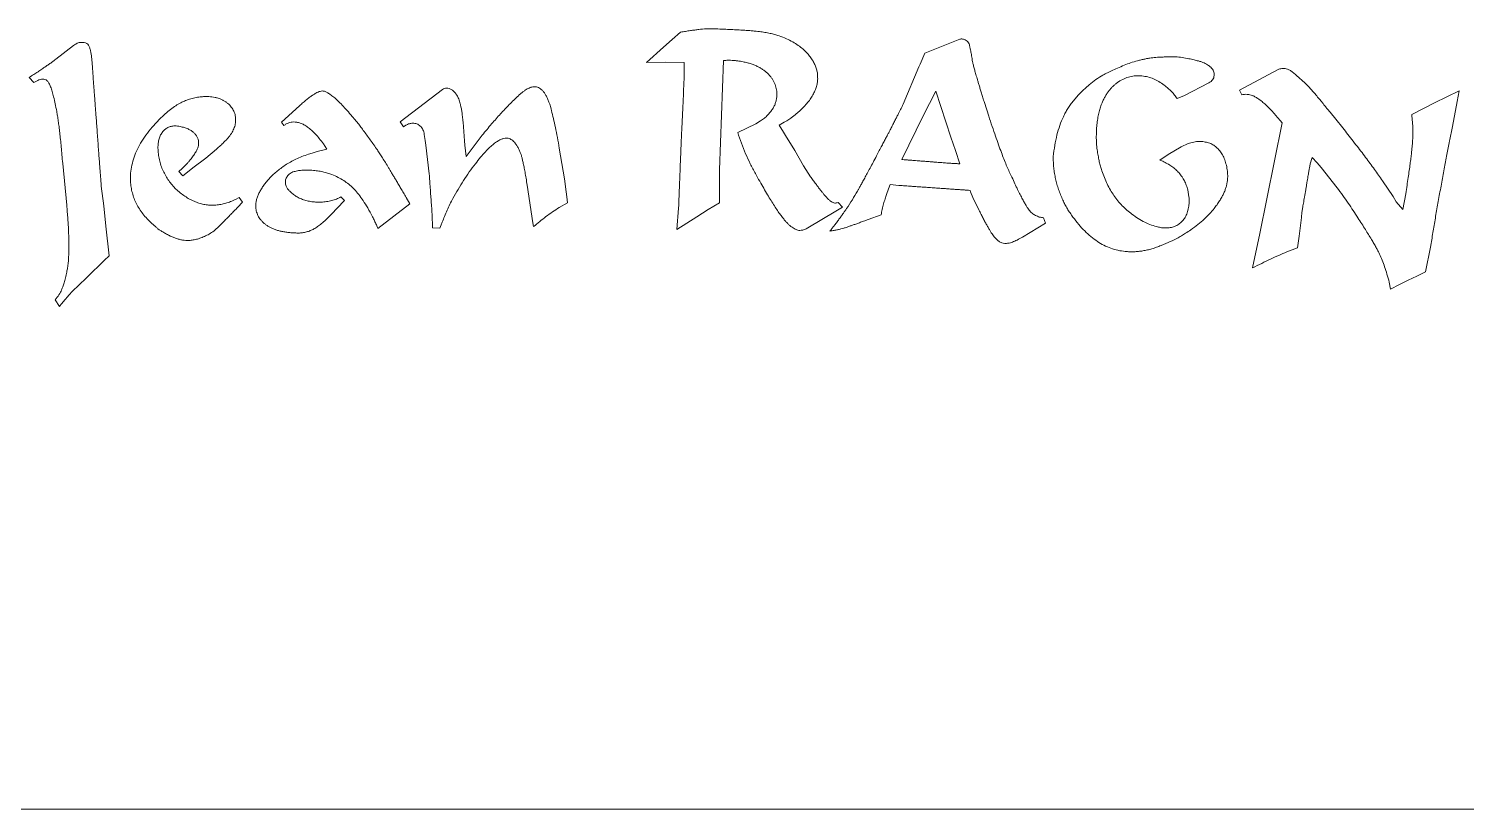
# Model space of a CAD drawing. Header units: millimetres. Extents: x -30 to 30, y -30 to 30.
# Drawn here: x -9.29 to 15.21, y -30 to -16.7 of the extents above; entities that cross this region are included whole.
import ezdxf

# ---------------------------------------------------------------- set-up
doc = ezdxf.new("R2010")
doc.units = ezdxf.units.MM

msp = doc.modelspace()

# ---------------------------------------------------------------- linework, layer by layer
at = {"color": 7, "linetype": 'Continuous', "lineweight": 15}
for p, q in [((1.529, -17.015), (1.676, -16.886)), ((1.676, -16.886), (1.817, -16.76)), ((5.982, -17.119), (6.579, -16.878)), ((-8.831, -17.22), (-8.529, -16.985)), ((1.236, -17.278), (1.529, -17.015)), ((5.904, -17.306), (5.982, -17.119)), ((1.565, -17.271), (1.236, -17.278)), ((1.88, -17.278), (1.565, -17.271)), ((1.881, -17.388), (1.88, -17.278)), ((1.881, -17.502), (1.881, -17.388)), ((2.549, -17.243), (2.48, -19.105)), ((5.612, -17.987), (5.882, -17.349)), ((5.882, -17.349), (5.904, -17.306)), ((11.343, -17.746), (12.004, -17.397)), ((-9.207, -17.616), (-9.287, -17.531)), ((-9.193, -17.611), (-9.207, -17.616)), ((-9.14, -17.583), (-9.193, -17.611)), ((10.823, -17.625), (10.408, -17.836)), ((12.32, -17.498), (12.458, -17.622)), ((-2.96, -18.287), (-2.238, -17.737)), ((6.17, -17.766), (6.062, -17.973)), ((6.425, -18.546), (6.17, -17.766)), ((10.408, -17.836), (10.282, -17.892)), ((11.385, -17.826), (11.343, -17.746)), ((14.669, -17.962), (15.09, -17.761)), ((15.09, -17.761), (15.057, -17.941)), ((-4.984, -18.296), (-4.679, -18.015)), ((6.062, -17.973), (5.954, -18.184)), ((6.997, -17.96), (7.071, -18.19)), ((14.282, -18.165), (14.669, -17.962)), ((15.028, -18.093), (14.97, -18.398)), ((15.057, -17.941), (15.028, -18.093)), ((-4.945, -18.348), (-4.984, -18.296)), ((-2.904, -18.372), (-2.96, -18.287)), ((-2.863, -18.345), (-2.904, -18.372)), ((-1.892, -18.265), (-1.887, -18.293)), ((-1.887, -18.293), (-1.863, -18.612)), ((2.792, -18.468), (3.099, -18.319)), ((3.099, -18.319), (3.183, -18.272)), ((3.584, -18.296), (3.5, -18.343)), ((3.5, -18.343), (3.574, -18.464)), ((5.954, -18.184), (5.589, -18.929)), ((11.942, -18.954), (12.072, -18.305)), ((12.037, -18.262), (11.959, -18.172)), ((12.072, -18.305), (12.037, -18.262)), ((12.941, -18.188), (13.15, -18.448)), ((-2.535, -18.604), (-2.55, -18.503)), ((-2.525, -18.686), (-2.535, -18.604)), ((-1.863, -18.612), (-1.858, -18.685)), ((-1.837, -18.877), (-1.564, -18.516)), ((3.574, -18.464), (3.608, -18.521)), ((3.608, -18.521), (3.763, -18.778)), ((6.503, -18.777), (6.425, -18.546)), ((-6.092, -18.752), (-6.276, -18.908)), ((-4.527, -18.84), (-4.463, -18.823)), ((-4.463, -18.823), (-4.374, -18.795)), ((-4.374, -18.795), (-4.212, -18.751)), ((-4.212, -18.751), (-4.271, -18.662)), ((-2.466, -19.174), (-2.525, -18.686)), ((-1.858, -18.685), (-1.837, -18.877)), ((-0.249, -18.737), (-0.163, -19.261)), ((3.763, -18.778), (3.913, -19.035)), ((6.581, -19.004), (6.503, -18.777)), ((9.987, -18.941), (10.13, -18.845)), ((10.13, -18.845), (10.351, -18.711)), ((-8.645, -19.706), (-8.715, -18.997)), ((-6.735, -19.134), (-6.679, -19.083)), ((-6.475, -19.053), (-6.669, -19.206)), ((-6.298, -18.924), (-6.475, -19.053)), ((-6.276, -18.908), (-6.298, -18.924)), ((2.48, -19.105), (2.479, -19.384)), ((3.913, -19.035), (4.034, -19.222)), ((10.036, -18.959), (9.987, -18.941)), ((11.812, -19.6), (11.942, -18.954)), ((12.553, -19.005), (12.537, -19.076)), ((12.585, -18.895), (12.553, -19.005)), ((12.667, -18.986), (12.585, -18.895)), ((12.738, -19.067), (12.667, -18.986)), ((13.008, -19.41), (12.738, -19.067)), ((-6.669, -19.206), (-6.735, -19.134)), ((-0.163, -19.261), (-0.132, -19.479)), ((5.39, -19.354), (5.361, -19.429)), ((5.536, -19.37), (5.39, -19.354)), ((13.784, -19.293), (13.964, -19.562)), ((-8.056, -19.383), (-8.016, -19.72)), ((-5.767, -19.61), (-5.705, -19.577)), ((-5.705, -19.577), (-5.648, -19.655)), ((-3.973, -19.567), (-3.911, -19.627)), ((-2.862, -19.574), (-2.797, -19.685)), ((-0.7, -20.009), (-0.796, -19.367)), ((-0.132, -19.479), (-0.122, -19.567)), ((-0.122, -19.567), (-0.112, -19.667)), ((2.479, -19.384), (2.483, -19.668)), ((5.361, -19.429), (5.331, -19.523)), ((5.554, -19.371), (5.536, -19.37)), ((6.763, -19.48), (6.752, -19.456)), ((6.801, -19.575), (6.763, -19.48)), ((6.904, -19.789), (6.801, -19.575)), ((10.484, -19.564), (10.464, -19.447)), ((11.69, -20.191), (11.812, -19.6)), ((13.964, -19.562), (14.019, -19.649)), ((14.132, -19.782), (14.179, -19.512)), ((-8.016, -19.72), (-7.979, -20.065)), ((-5.648, -19.655), (-5.728, -19.74)), ((-3.92, -19.637), (-4.132, -19.858)), ((-3.911, -19.627), (-3.92, -19.637)), ((-2.797, -19.685), (-3.343, -20.107)), ((-0.112, -19.667), (-0.252, -19.746)), ((1.754, -20.12), (1.785, -19.756)), ((2.286, -19.783), (2.095, -19.905)), ((2.483, -19.668), (2.286, -19.783)), ((4.465, -19.809), (3.989, -20.093)), ((4.578, -19.744), (4.465, -19.809)), ((4.504, -19.664), (4.578, -19.744)), ((12.409, -19.829), (12.4, -19.915)), ((14.019, -19.649), (14.132, -19.782)), ((-7.979, -20.065), (-7.925, -20.569)), ((-2.283, -20.099), (-2.412, -20.091)), ((-2.262, -20.043), (-2.283, -20.099)), ((-2.244, -19.997), (-2.262, -20.043)), ((-0.689, -20.073), (-0.7, -20.009)), ((1.926, -20.013), (1.754, -20.12)), ((2.095, -19.905), (1.926, -20.013)), ((3.989, -20.093), (3.961, -20.11)), ((5.24, -19.873), (5.018, -19.952)), ((8.036, -20.015), (7.646, -20.25)), ((8.007, -19.922), (8.036, -20.015)), ((12.4, -19.915), (12.363, -20.237)), ((10.183, -20.319), (10.091, -20.361)), ((11.57, -20.777), (11.69, -20.191)), ((12.357, -20.278), (12.336, -20.436)), ((12.363, -20.237), (12.357, -20.278)), ((-7.925, -20.569), (-8.006, -20.649)), ((10.091, -20.361), (10.01, -20.393)), ((12.336, -20.436), (12.15, -20.504)), ((14.603, -20.425), (14.514, -20.842)), ((14.613, -20.358), (14.603, -20.425)), ((-8.039, -20.683), (-8.485, -21.114)), ((-8.006, -20.649), (-8.039, -20.683)), ((13.922, -21.136), (13.898, -21.021)), ((14.073, -21.058), (13.922, -21.136)), ((14.223, -20.985), (14.073, -21.058)), ((14.368, -20.916), (14.223, -20.985)), ((14.514, -20.842), (14.368, -20.916)), ((-8.771, -21.434), (-8.845, -21.32)), ((-22, -30), (22, -30))]:
    msp.add_line(p, q, dxfattribs=at)
for points, knots in [([(1.817, -16.76), (1.846, -16.755), (1.902, -16.746), (1.982, -16.733), (2.057, -16.723), (2.147, -16.711), (2.256, -16.701), (2.343, -16.702), (2.386, -16.703)], [0, 0, 0, 0, 0.153247, 0.295866, 0.426548, 0.547611, 0.775911, 1, 1, 1, 1]), ([(2.386, -16.703), (2.432, -16.704), (2.52, -16.707), (2.647, -16.714), (2.762, -16.719), (2.865, -16.725), (2.956, -16.731), (3.035, -16.736), (3.102, -16.743), (3.174, -16.751), (3.253, -16.763), (3.341, -16.779), (3.421, -16.798), (3.472, -16.813), (3.496, -16.821)], [0, 0, 0, 0, 0.123947, 0.237312, 0.340045, 0.432207, 0.513183, 0.584157, 0.644018, 0.693258, 0.778503, 0.857741, 0.931701, 1, 1, 1, 1]), ([(3.496, -16.821), (3.539, -16.837), (3.619, -16.868), (3.729, -16.922), (3.824, -16.98), (3.878, -17.025), (3.904, -17.046)], [0, 0, 0, 0, 0.288619, 0.549753, 0.786116, 1, 1, 1, 1]), ([(6.579, -16.878), (6.587, -16.877), (6.602, -16.874), (6.628, -16.877), (6.657, -16.886), (6.676, -16.895), (6.687, -16.9)], [0, 0, 0, 0, 0.2021325, 0.4277374, 0.6929737, 1, 1, 1, 1]), ([(6.687, -16.9), (6.698, -16.907), (6.72, -16.922), (6.737, -16.958), (6.747, -17), (6.758, -17.052), (6.772, -17.124), (6.781, -17.179), (6.786, -17.21)], [0, 0, 0, 0, 0.113757, 0.240906, 0.340977, 0.500491, 0.719612, 1, 1, 1, 1]), ([(-8.529, -16.985), (-8.519, -16.978), (-8.498, -16.964), (-8.467, -16.949), (-8.436, -16.937), (-8.415, -16.935), (-8.405, -16.934)], [0, 0, 0, 0, 0.279263, 0.539396, 0.777425, 1, 1, 1, 1]), ([(-8.405, -16.934), (-8.387, -16.933), (-8.352, -16.932), (-8.305, -16.949), (-8.27, -16.982), (-8.251, -17.029), (-8.24, -17.084), (-8.227, -17.145), (-8.218, -17.213), (-8.214, -17.26), (-8.212, -17.285)], [0, 0, 0, 0, 0.121556, 0.224975, 0.321122, 0.427884, 0.551352, 0.686923, 0.837249, 1, 1, 1, 1]), ([(3.904, -17.046), (3.925, -17.066), (3.965, -17.104), (4.018, -17.165), (4.062, -17.228), (4.099, -17.291), (4.126, -17.355), (4.145, -17.421), (4.155, -17.487), (4.155, -17.532), (4.155, -17.554)], [0, 0, 0, 0, 0.146148, 0.283842, 0.414214, 0.537629, 0.656566, 0.771676, 0.88588, 1, 1, 1, 1]), ([(-9.287, -17.531), (-9.261, -17.514), (-9.21, -17.481), (-9.137, -17.435), (-9.072, -17.39), (-9.011, -17.35), (-8.957, -17.313), (-8.909, -17.279), (-8.868, -17.249), (-8.843, -17.229), (-8.831, -17.22)], [0, 0, 0, 0, 0.169606, 0.32627, 0.470305, 0.601397, 0.720896, 0.826476, 0.919819, 1, 1, 1, 1]), ([(-8.212, -17.285), (-8.209, -17.322), (-8.204, -17.393), (-8.197, -17.497), (-8.191, -17.595), (-8.186, -17.659), (-8.184, -17.69)], [0, 0, 0, 0, 0.272493, 0.528528, 0.769946, 1, 1, 1, 1]), ([(2.608, -17.237), (2.597, -17.239), (2.577, -17.242), (2.557, -17.243), (2.549, -17.243)], [0, 0, 0, 0, 0.591261, 1, 1, 1, 1]), ([(2.668, -17.239), (2.658, -17.238), (2.638, -17.237), (2.618, -17.237), (2.608, -17.237)], [0, 0, 0, 0, 0.511283, 1, 1, 1, 1]), ([(2.886, -17.264), (2.87, -17.261), (2.835, -17.254), (2.781, -17.248), (2.724, -17.241), (2.686, -17.24), (2.668, -17.239)], [0, 0, 0, 0, 0.225735, 0.482631, 0.744788, 1, 1, 1, 1]), ([(3.459, -17.839), (3.459, -17.822), (3.459, -17.789), (3.455, -17.741), (3.443, -17.694), (3.429, -17.649), (3.409, -17.605), (3.386, -17.561), (3.355, -17.521), (3.322, -17.481), (3.283, -17.443), (3.24, -17.409), (3.192, -17.377), (3.14, -17.348), (3.083, -17.322), (3.021, -17.3), (2.956, -17.28), (2.91, -17.27), (2.886, -17.264)], [0, 0, 0, 0, 0.055889, 0.110532, 0.164035, 0.217998, 0.272018, 0.327383, 0.384466, 0.443141, 0.503734, 0.565758, 0.630236, 0.697614, 0.767976, 0.841058, 0.918851, 1, 1, 1, 1]), ([(6.786, -17.21), (6.789, -17.228), (6.796, -17.265), (6.809, -17.324), (6.827, -17.391), (6.844, -17.451), (6.859, -17.506), (6.874, -17.553), (6.889, -17.607), (6.908, -17.666), (6.927, -17.731), (6.949, -17.802), (6.972, -17.879), (6.989, -17.932), (6.997, -17.96)], [0, 0, 0, 0, 0.068208, 0.146411, 0.234055, 0.332629, 0.388206, 0.452066, 0.523725, 0.602616, 0.690362, 0.785341, 0.88893, 1, 1, 1, 1]), ([(9.018, -17.492), (9.045, -17.478), (9.101, -17.448), (9.192, -17.404), (9.296, -17.358), (9.37, -17.328), (9.409, -17.312)], [0, 0, 0, 0, 0.208071, 0.443581, 0.707482, 1, 1, 1, 1]), ([(9.409, -17.312), (9.445, -17.298), (9.521, -17.27), (9.619, -17.244), (9.701, -17.224), (9.759, -17.211), (9.814, -17.202), (9.867, -17.195), (9.921, -17.19), (9.98, -17.186), (10.045, -17.183), (10.116, -17.181), (10.186, -17.181), (10.252, -17.181), (10.312, -17.183), (10.35, -17.187), (10.368, -17.189)], [0, 0, 0, 0, 0.117868, 0.248079, 0.314309, 0.375973, 0.432338, 0.484951, 0.538753, 0.599195, 0.667008, 0.740892, 0.815429, 0.883869, 0.944911, 1, 1, 1, 1]), ([(10.368, -17.189), (10.405, -17.196), (10.473, -17.21), (10.566, -17.23), (10.639, -17.249), (10.696, -17.264), (10.742, -17.283), (10.783, -17.302), (10.82, -17.329), (10.855, -17.357), (10.884, -17.388), (10.905, -17.422), (10.916, -17.459), (10.915, -17.484), (10.914, -17.497)], [0, 0, 0, 0, 0.167699, 0.307192, 0.417614, 0.500731, 0.568834, 0.636268, 0.702104, 0.769115, 0.83246, 0.89002, 0.944541, 1, 1, 1, 1]), ([(12.004, -17.397), (12.024, -17.389), (12.062, -17.375), (12.103, -17.378), (12.122, -17.379)], [0, 0, 0, 0, 0.529644, 1, 1, 1, 1]), ([(12.122, -17.379), (12.137, -17.383), (12.168, -17.391), (12.216, -17.416), (12.268, -17.452), (12.302, -17.482), (12.32, -17.498)], [0, 0, 0, 0, 0.1913866, 0.418887, 0.6869988, 1, 1, 1, 1]), ([(-9.055, -17.558), (-9.07, -17.56), (-9.1, -17.564), (-9.127, -17.577), (-9.14, -17.583)], [0, 0, 0, 0, 0.503087, 1, 1, 1, 1]), ([(-8.715, -18.997), (-8.719, -18.948), (-8.727, -18.855), (-8.739, -18.72), (-8.752, -18.594), (-8.764, -18.479), (-8.777, -18.373), (-8.789, -18.277), (-8.802, -18.191), (-8.82, -18.093), (-8.84, -17.984), (-8.867, -17.87), (-8.892, -17.773), (-8.918, -17.695), (-8.944, -17.633), (-8.976, -17.589), (-9.014, -17.561), (-9.042, -17.559), (-9.055, -17.558)], [0, 0, 0, 0, 0.095505, 0.184583, 0.26677, 0.342932, 0.412645, 0.475919, 0.532827, 0.583331, 0.672345, 0.749171, 0.814556, 0.868464, 0.911829, 0.946097, 0.974177, 1, 1, 1, 1]), ([(1.785, -19.756), (1.787, -19.688), (1.792, -19.556), (1.799, -19.362), (1.807, -19.181), (1.813, -19.01), (1.82, -18.85), (1.826, -18.702), (1.832, -18.565), (1.843, -18.319), (1.86, -17.966), (1.874, -17.655), (1.881, -17.502)], [0, 0, 0, 0, 0.090563, 0.176443, 0.257054, 0.332679, 0.403621, 0.469283, 0.530263, 0.585976, 0.79622, 1, 1, 1, 1]), ([(4.155, -17.554), (4.153, -17.579), (4.149, -17.628), (4.131, -17.703), (4.102, -17.777), (4.062, -17.85), (4.013, -17.924), (3.954, -17.997), (3.884, -18.069), (3.832, -18.115), (3.805, -18.139)], [0, 0, 0, 0, 0.106048, 0.213598, 0.326547, 0.444065, 0.569662, 0.702876, 0.846045, 1, 1, 1, 1]), ([(8.782, -17.657), (8.819, -17.626), (8.894, -17.565), (8.977, -17.516), (9.018, -17.492)], [0, 0, 0, 0, 0.501141, 1, 1, 1, 1]), ([(9.683, -17.505), (9.648, -17.503), (9.579, -17.5), (9.476, -17.516), (9.377, -17.552), (9.298, -17.594), (9.239, -17.637), (9.197, -17.673), (9.157, -17.714), (9.12, -17.759), (9.085, -17.807), (9.052, -17.86), (9.023, -17.917), (9.005, -17.957), (8.997, -17.977)], [0, 0, 0, 0, 0.117233, 0.231402, 0.347043, 0.467123, 0.52891, 0.591119, 0.654194, 0.718566, 0.785666, 0.854196, 0.925749, 1, 1, 1, 1]), ([(10.063, -17.663), (10.033, -17.641), (9.975, -17.6), (9.882, -17.553), (9.785, -17.52), (9.717, -17.51), (9.683, -17.505)], [0, 0, 0, 0, 0.263102, 0.510389, 0.751572, 1, 1, 1, 1]), ([(10.914, -17.497), (10.912, -17.51), (10.908, -17.536), (10.889, -17.571), (10.861, -17.602), (10.836, -17.617), (10.823, -17.625)], [0, 0, 0, 0, 0.243525, 0.476129, 0.72721, 1, 1, 1, 1]), ([(12.458, -17.622), (12.475, -17.639), (12.511, -17.675), (12.565, -17.733), (12.621, -17.797), (12.659, -17.841), (12.678, -17.865)], [0, 0, 0, 0, 0.223629, 0.464451, 0.722736, 1, 1, 1, 1]), ([(-8.184, -17.69), (-8.183, -17.705), (-8.181, -17.73), (-8.179, -17.756), (-8.178, -17.767)], [0, 0, 0, 0, 0.572549, 1, 1, 1, 1]), ([(-8.178, -17.767), (-8.177, -17.787), (-8.173, -17.831), (-8.167, -17.902), (-8.162, -17.983), (-8.154, -18.076), (-8.147, -18.179), (-8.138, -18.293), (-8.129, -18.418), (-8.119, -18.551), (-8.11, -18.684), (-8.1, -18.811), (-8.092, -18.929), (-8.083, -19.038), (-8.076, -19.137), (-8.068, -19.228), (-8.063, -19.309), (-8.058, -19.359), (-8.056, -19.383)], [0, 0, 0, 0, 0.037208, 0.080984, 0.131668, 0.188919, 0.252674, 0.323401, 0.400663, 0.484867, 0.56907, 0.647959, 0.720718, 0.788193, 0.849509, 0.90554, 0.955412, 1, 1, 1, 1]), ([(-7.063, -18.244), (-7.031, -18.213), (-6.971, -18.155), (-6.879, -18.077), (-6.791, -18.013), (-6.705, -17.962), (-6.62, -17.922), (-6.532, -17.893), (-6.44, -17.871), (-6.378, -17.864), (-6.347, -17.86)], [0, 0, 0, 0, 0.158688, 0.303218, 0.4337, 0.551029, 0.662426, 0.774118, 0.886034, 1, 1, 1, 1]), ([(-6.347, -17.86), (-6.326, -17.859), (-6.286, -17.856), (-6.227, -17.858), (-6.17, -17.862), (-6.117, -17.871), (-6.067, -17.884), (-6.02, -17.9), (-5.977, -17.922), (-5.936, -17.946), (-5.9, -17.974), (-5.868, -18.003), (-5.84, -18.036), (-5.815, -18.069), (-5.797, -18.106), (-5.782, -18.144), (-5.772, -18.184), (-5.769, -18.212), (-5.767, -18.227)], [0, 0, 0, 0, 0.081198, 0.158849, 0.231558, 0.30147, 0.369258, 0.433374, 0.496644, 0.558184, 0.617877, 0.675263, 0.73028, 0.784128, 0.837364, 0.890066, 0.944251, 1, 1, 1, 1]), ([(-4.679, -18.015), (-4.657, -17.996), (-4.616, -17.959), (-4.556, -17.908), (-4.5, -17.865), (-4.45, -17.829), (-4.404, -17.801), (-4.363, -17.781), (-4.327, -17.767), (-4.304, -17.764), (-4.294, -17.762)], [0, 0, 0, 0, 0.187538, 0.355403, 0.505782, 0.638938, 0.753306, 0.851449, 0.932499, 1, 1, 1, 1]), ([(-4.294, -17.762), (-4.28, -17.763), (-4.25, -17.766), (-4.204, -17.788), (-4.15, -17.821), (-4.09, -17.869), (-4.022, -17.93), (-3.946, -18.005), (-3.864, -18.095), (-3.808, -18.16), (-3.778, -18.194)], [0, 0, 0, 0, 0.057498, 0.130668, 0.222592, 0.334817, 0.468185, 0.623194, 0.800867, 1, 1, 1, 1]), ([(-2.238, -17.737), (-2.227, -17.73), (-2.207, -17.716), (-2.182, -17.714), (-2.17, -17.712)], [0, 0, 0, 0, 0.504638, 1, 1, 1, 1]), ([(-2.17, -17.712), (-2.154, -17.714), (-2.123, -17.717), (-2.077, -17.742), (-2.033, -17.781), (-2.008, -17.815), (-1.995, -17.833)], [0, 0, 0, 0, 0.2059579, 0.4306005, 0.6913419, 1, 1, 1, 1]), ([(-1.995, -17.833), (-1.989, -17.843), (-1.978, -17.864), (-1.963, -17.898), (-1.949, -17.938), (-1.936, -17.983), (-1.924, -18.037), (-1.912, -18.102), (-1.902, -18.18), (-1.896, -18.235), (-1.892, -18.265)], [0, 0, 0, 0, 0.075355, 0.159368, 0.251902, 0.354801, 0.475961, 0.623184, 0.797667, 1, 1, 1, 1]), ([(-1.564, -18.516), (-1.536, -18.483), (-1.483, -18.418), (-1.404, -18.324), (-1.327, -18.236), (-1.228, -18.126), (-1.103, -17.993), (-0.987, -17.88), (-0.909, -17.806), (-0.87, -17.777), (-0.834, -17.749), (-0.799, -17.728), (-0.766, -17.711), (-0.733, -17.699), (-0.702, -17.691), (-0.682, -17.69), (-0.672, -17.689)], [0, 0, 0, 0, 0.104135, 0.203612, 0.298041, 0.387846, 0.563849, 0.74055, 0.783346, 0.822956, 0.859344, 0.892471, 0.923102, 0.950532, 0.97636, 1, 1, 1, 1]), ([(-0.672, -17.689), (-0.66, -17.69), (-0.637, -17.691), (-0.603, -17.703), (-0.57, -17.722), (-0.539, -17.75), (-0.51, -17.785), (-0.482, -17.828), (-0.455, -17.879), (-0.439, -17.917), (-0.431, -17.936)], [0, 0, 0, 0, 0.096013, 0.19126, 0.293952, 0.403895, 0.529291, 0.669853, 0.824749, 1, 1, 1, 1]), ([(3.183, -18.272), (3.204, -18.257), (3.246, -18.227), (3.301, -18.177), (3.347, -18.125), (3.386, -18.071), (3.417, -18.016), (3.439, -17.959), (3.455, -17.9), (3.457, -17.859), (3.459, -17.839)], [0, 0, 0, 0, 0.147712, 0.286334, 0.416206, 0.539658, 0.657249, 0.771845, 0.885451, 1, 1, 1, 1]), ([(8.171, -18.88), (8.179, -18.816), (8.194, -18.691), (8.231, -18.513), (8.279, -18.35), (8.33, -18.224), (8.378, -18.129), (8.42, -18.06), (8.466, -17.99), (8.519, -17.922), (8.577, -17.855), (8.64, -17.788), (8.708, -17.721), (8.757, -17.678), (8.782, -17.657)], [0, 0, 0, 0, 0.137861, 0.266819, 0.387387, 0.500428, 0.556261, 0.613731, 0.672569, 0.733492, 0.796413, 0.862154, 0.929531, 1, 1, 1, 1]), ([(10.282, -17.892), (10.268, -17.872), (10.239, -17.83), (10.188, -17.771), (10.128, -17.715), (10.085, -17.68), (10.063, -17.663)], [0, 0, 0, 0, 0.232988, 0.476901, 0.731971, 1, 1, 1, 1]), ([(11.502, -17.822), (11.483, -17.82), (11.444, -17.816), (11.405, -17.822), (11.385, -17.826)], [0, 0, 0, 0, 0.481575, 1, 1, 1, 1]), ([(11.959, -18.172), (11.936, -18.145), (11.892, -18.095), (11.826, -18.027), (11.763, -17.969), (11.704, -17.921), (11.649, -17.882), (11.597, -17.853), (11.549, -17.832), (11.517, -17.825), (11.502, -17.822)], [0, 0, 0, 0, 0.180477, 0.342376, 0.487652, 0.616755, 0.730949, 0.831945, 0.920952, 1, 1, 1, 1]), ([(12.678, -17.865), (12.685, -17.872), (12.698, -17.889), (12.721, -17.917), (12.748, -17.949), (12.779, -17.987), (12.813, -18.03), (12.852, -18.079), (12.896, -18.132), (12.926, -18.169), (12.941, -18.188)], [0, 0, 0, 0, 0.069772, 0.155371, 0.257799, 0.374829, 0.506689, 0.655374, 0.820886, 1, 1, 1, 1]), ([(-0.431, -17.936), (-0.427, -17.946), (-0.418, -17.968), (-0.407, -18.005), (-0.394, -18.048), (-0.387, -18.079), (-0.383, -18.096)], [0, 0, 0, 0, 0.1959266, 0.4254653, 0.6940712, 1, 1, 1, 1]), ([(-0.383, -18.096), (-0.371, -18.141), (-0.347, -18.236), (-0.314, -18.388), (-0.281, -18.557), (-0.26, -18.676), (-0.249, -18.737)], [0, 0, 0, 0, 0.21293, 0.450393, 0.713306, 1, 1, 1, 1]), ([(5.417, -18.371), (5.43, -18.347), (5.454, -18.3), (5.488, -18.234), (5.519, -18.176), (5.545, -18.124), (5.568, -18.08), (5.586, -18.042), (5.6, -18.012), (5.608, -17.995), (5.612, -17.987)], [0, 0, 0, 0, 0.192183, 0.365142, 0.518877, 0.653391, 0.768684, 0.866135, 0.942338, 1, 1, 1, 1]), ([(8.997, -17.977), (8.987, -18.003), (8.966, -18.056), (8.945, -18.142), (8.927, -18.236), (8.919, -18.302), (8.915, -18.336)], [0, 0, 0, 0, 0.220866, 0.4614309, 0.7202057, 1, 1, 1, 1]), ([(-7.557, -19.327), (-7.558, -19.283), (-7.562, -19.194), (-7.545, -19.058), (-7.51, -18.922), (-7.458, -18.784), (-7.387, -18.647), (-7.297, -18.51), (-7.188, -18.374), (-7.105, -18.288), (-7.063, -18.244)], [0, 0, 0, 0, 0.108039, 0.217908, 0.331581, 0.450477, 0.576198, 0.709027, 0.849796, 1, 1, 1, 1]), ([(-6.819, -18.357), (-6.841, -18.36), (-6.882, -18.365), (-6.939, -18.391), (-6.988, -18.43), (-7.03, -18.481), (-7.062, -18.543), (-7.083, -18.615), (-7.092, -18.696), (-7.09, -18.752), (-7.088, -18.782)], [0, 0, 0, 0, 0.113489, 0.221223, 0.329932, 0.445799, 0.568639, 0.699725, 0.841528, 1, 1, 1, 1]), ([(-6.732, -18.363), (-6.748, -18.36), (-6.777, -18.355), (-6.806, -18.356), (-6.819, -18.357)], [0, 0, 0, 0, 0.540319, 1, 1, 1, 1]), ([(-6.399, -18.634), (-6.401, -18.617), (-6.405, -18.584), (-6.425, -18.538), (-6.453, -18.497), (-6.49, -18.459), (-6.538, -18.428), (-6.594, -18.401), (-6.66, -18.379), (-6.707, -18.369), (-6.732, -18.363)], [0, 0, 0, 0, 0.109807, 0.215856, 0.32133, 0.432103, 0.554156, 0.687274, 0.834541, 1, 1, 1, 1]), ([(-5.767, -18.227), (-5.767, -18.253), (-5.766, -18.306), (-5.788, -18.387), (-5.825, -18.468), (-5.872, -18.534), (-5.921, -18.591), (-5.969, -18.639), (-6.026, -18.694), (-6.069, -18.732), (-6.092, -18.752)], [0, 0, 0, 0, 0.1216169, 0.2490603, 0.3864332, 0.5390456, 0.6274431, 0.7338208, 0.8577078, 1, 1, 1, 1]), ([(-4.783, -18.29), (-4.797, -18.292), (-4.823, -18.294), (-4.864, -18.306), (-4.905, -18.324), (-4.931, -18.34), (-4.945, -18.348)], [0, 0, 0, 0, 0.2300884, 0.4671362, 0.7241861, 1, 1, 1, 1]), ([(-4.271, -18.662), (-4.294, -18.632), (-4.337, -18.574), (-4.405, -18.497), (-4.47, -18.431), (-4.536, -18.378), (-4.599, -18.337), (-4.662, -18.308), (-4.723, -18.291), (-4.764, -18.291), (-4.783, -18.29)], [0, 0, 0, 0, 0.172899, 0.329096, 0.470699, 0.597368, 0.711826, 0.815845, 0.910298, 1, 1, 1, 1]), ([(-3.778, -18.194), (-3.765, -18.209), (-3.737, -18.243), (-3.692, -18.298), (-3.642, -18.362), (-3.569, -18.463), (-3.469, -18.597), (-3.391, -18.709), (-3.351, -18.767)], [0, 0, 0, 0, 0.084595, 0.184462, 0.297763, 0.426579, 0.705668, 1, 1, 1, 1]), ([(-2.75, -18.31), (-2.769, -18.312), (-2.809, -18.316), (-2.844, -18.335), (-2.863, -18.345)], [0, 0, 0, 0, 0.471328, 1, 1, 1, 1]), ([(-2.55, -18.503), (-2.553, -18.489), (-2.558, -18.461), (-2.573, -18.423), (-2.593, -18.389), (-2.617, -18.361), (-2.646, -18.338), (-2.677, -18.321), (-2.713, -18.312), (-2.737, -18.311), (-2.75, -18.31)], [0, 0, 0, 0, 0.144425, 0.276704, 0.402946, 0.525762, 0.644444, 0.7597, 0.87629, 1, 1, 1, 1]), ([(3.805, -18.139), (3.792, -18.15), (3.764, -18.172), (3.729, -18.201), (3.696, -18.226), (3.664, -18.246), (3.626, -18.271), (3.598, -18.287), (3.584, -18.296)], [0, 0, 0, 0, 0.186972, 0.389526, 0.504384, 0.644761, 0.810121, 1, 1, 1, 1]), ([(5.158, -18.868), (5.174, -18.838), (5.205, -18.78), (5.247, -18.698), (5.287, -18.624), (5.321, -18.558), (5.351, -18.5), (5.377, -18.45), (5.398, -18.408), (5.411, -18.383), (5.417, -18.371)], [0, 0, 0, 0, 0.182598, 0.348823, 0.498177, 0.631157, 0.74831, 0.849093, 0.932461, 1, 1, 1, 1]), ([(7.071, -18.19), (7.09, -18.249), (7.128, -18.363), (7.185, -18.526), (7.237, -18.674), (7.271, -18.767), (7.288, -18.811)], [0, 0, 0, 0, 0.285579, 0.547689, 0.785078, 1, 1, 1, 1]), ([(8.915, -18.336), (8.912, -18.373), (8.906, -18.449), (8.904, -18.564), (8.909, -18.678), (8.922, -18.786), (8.939, -18.882), (8.954, -18.967), (8.974, -19.046), (8.992, -19.095), (9.001, -19.12)], [0, 0, 0, 0, 0.1408146, 0.2879456, 0.4335452, 0.5715878, 0.6955181, 0.8013069, 0.8990733, 1, 1, 1, 1]), ([(14.179, -19.512), (14.187, -19.464), (14.201, -19.373), (14.221, -19.241), (14.239, -19.12), (14.254, -19.009), (14.267, -18.909), (14.277, -18.819), (14.286, -18.74), (14.294, -18.649), (14.3, -18.542), (14.301, -18.415), (14.295, -18.289), (14.286, -18.206), (14.282, -18.165)], [0, 0, 0, 0, 0.106559, 0.204633, 0.295262, 0.377414, 0.452064, 0.518798, 0.577135, 0.628007, 0.721701, 0.814782, 0.907478, 1, 1, 1, 1]), ([(-1.151, -18.564), (-1.167, -18.566), (-1.201, -18.569), (-1.253, -18.59), (-1.309, -18.622), (-1.372, -18.665), (-1.44, -18.724), (-1.514, -18.801), (-1.596, -18.895), (-1.65, -18.964), (-1.679, -19.002)], [0, 0, 0, 0, 0.066543, 0.144854, 0.236258, 0.343806, 0.469967, 0.621691, 0.797771, 1, 1, 1, 1]), ([(-0.92, -18.793), (-0.929, -18.775), (-0.945, -18.741), (-0.972, -18.694), (-1, -18.654), (-1.028, -18.621), (-1.057, -18.595), (-1.088, -18.578), (-1.119, -18.566), (-1.141, -18.565), (-1.151, -18.564)], [0, 0, 0, 0, 0.17559, 0.333382, 0.474337, 0.599804, 0.711694, 0.813388, 0.907121, 1, 1, 1, 1]), ([(3.095, -19.17), (3.065, -19.114), (3.005, -19.003), (2.926, -18.83), (2.853, -18.652), (2.812, -18.529), (2.792, -18.468)], [0, 0, 0, 0, 0.245884, 0.494133, 0.745391, 1, 1, 1, 1]), ([(10.351, -18.711), (10.383, -18.696), (10.445, -18.666), (10.54, -18.636), (10.633, -18.62), (10.693, -18.623), (10.722, -18.625)], [0, 0, 0, 0, 0.277719, 0.533992, 0.772615, 1, 1, 1, 1]), ([(13.15, -18.448), (13.21, -18.524), (13.327, -18.672), (13.493, -18.889), (13.644, -19.094), (13.739, -19.228), (13.784, -19.293)], [0, 0, 0, 0, 0.275897, 0.534347, 0.776023, 1, 1, 1, 1]), ([(14.97, -18.398), (14.956, -18.47), (14.926, -18.619), (14.881, -18.849), (14.834, -19.094), (14.787, -19.349), (14.74, -19.608), (14.695, -19.864), (14.653, -20.113), (14.626, -20.277), (14.613, -20.358)], [0, 0, 0, 0, 0.110292, 0.228263, 0.353265, 0.485561, 0.61943, 0.749799, 0.876617, 1, 1, 1, 1]), ([(-7.088, -18.782), (-7.085, -18.816), (-7.077, -18.883), (-7.055, -18.982), (-7.024, -19.076), (-6.983, -19.165), (-6.935, -19.249), (-6.88, -19.327), (-6.818, -19.4), (-6.772, -19.443), (-6.749, -19.464)], [0, 0, 0, 0, 0.132168, 0.260403, 0.386898, 0.512179, 0.63606, 0.758064, 0.878595, 1, 1, 1, 1]), ([(-6.679, -19.083), (-6.663, -19.067), (-6.632, -19.037), (-6.591, -18.994), (-6.556, -18.954), (-6.518, -18.909), (-6.479, -18.856), (-6.453, -18.813), (-6.441, -18.793)], [0, 0, 0, 0, 0.179199, 0.339775, 0.480667, 0.601896, 0.81345, 1, 1, 1, 1]), ([(-6.441, -18.793), (-6.434, -18.78), (-6.42, -18.754), (-6.406, -18.714), (-6.398, -18.674), (-6.399, -18.647), (-6.399, -18.634)], [0, 0, 0, 0, 0.275405, 0.526328, 0.767111, 1, 1, 1, 1]), ([(-5.424, -19.741), (-5.424, -19.722), (-5.424, -19.683), (-5.414, -19.623), (-5.396, -19.564), (-5.37, -19.503), (-5.337, -19.442), (-5.296, -19.381), (-5.249, -19.319), (-5.197, -19.257), (-5.137, -19.195), (-5.071, -19.136), (-4.998, -19.079), (-4.919, -19.023), (-4.833, -18.97), (-4.738, -18.922), (-4.636, -18.878), (-4.564, -18.853), (-4.527, -18.84)], [0, 0, 0, 0, 0.042751, 0.087011, 0.133171, 0.181808, 0.23368, 0.288318, 0.345501, 0.406139, 0.469717, 0.53581, 0.604707, 0.676264, 0.750996, 0.82987, 0.912825, 1, 1, 1, 1]), ([(-3.351, -18.767), (-3.337, -18.788), (-3.307, -18.833), (-3.261, -18.905), (-3.212, -18.985), (-3.167, -19.057), (-3.13, -19.12), (-3.098, -19.172), (-3.064, -19.229), (-3.028, -19.289), (-2.99, -19.355), (-2.949, -19.424), (-2.906, -19.498), (-2.877, -19.548), (-2.862, -19.574)], [0, 0, 0, 0, 0.080953, 0.170653, 0.270887, 0.380245, 0.439901, 0.5046, 0.573979, 0.649, 0.729306, 0.814298, 0.904328, 1, 1, 1, 1]), ([(-0.796, -19.367), (-0.803, -19.328), (-0.814, -19.253), (-0.833, -19.15), (-0.849, -19.06), (-0.866, -18.984), (-0.88, -18.92), (-0.894, -18.868), (-0.906, -18.827), (-0.916, -18.803), (-0.92, -18.793)], [0, 0, 0, 0, 0.203869, 0.383166, 0.538629, 0.669606, 0.779239, 0.871141, 0.944045, 1, 1, 1, 1]), ([(7.288, -18.811), (7.301, -18.848), (7.328, -18.919), (7.37, -19.021), (7.41, -19.116), (7.439, -19.176), (7.453, -19.205)], [0, 0, 0, 0, 0.2733783, 0.5323552, 0.7736063, 1, 1, 1, 1]), ([(10.722, -18.625), (10.749, -18.629), (10.8, -18.637), (10.874, -18.665), (10.939, -18.709), (10.997, -18.764), (11.047, -18.833), (11.088, -18.912), (11.118, -19.004), (11.131, -19.069), (11.137, -19.103)], [0, 0, 0, 0, 0.116859, 0.228585, 0.341437, 0.457369, 0.579437, 0.708811, 0.848148, 1, 1, 1, 1]), ([(-4.605, -19.109), (-4.629, -19.111), (-4.678, -19.115), (-4.74, -19.127), (-4.789, -19.141), (-4.823, -19.156), (-4.853, -19.177), (-4.878, -19.202), (-4.897, -19.23), (-4.91, -19.261), (-4.918, -19.293), (-4.918, -19.315), (-4.918, -19.326)], [0, 0, 0, 0, 0.1672339, 0.3491163, 0.4392713, 0.5240544, 0.6069695, 0.6897557, 0.7696537, 0.8455141, 0.9213745, 1, 1, 1, 1]), ([(-4.125, -19.186), (-4.15, -19.177), (-4.201, -19.158), (-4.283, -19.138), (-4.371, -19.121), (-4.449, -19.114), (-4.509, -19.111), (-4.547, -19.109), (-4.578, -19.108), (-4.597, -19.109), (-4.605, -19.109)], [0, 0, 0, 0, 0.160334, 0.333465, 0.517507, 0.714448, 0.807888, 0.886405, 0.951312, 1, 1, 1, 1]), ([(-1.679, -19.002), (-1.715, -19.048), (-1.785, -19.141), (-1.883, -19.288), (-1.977, -19.437), (-2.034, -19.541), (-2.063, -19.592)], [0, 0, 0, 0, 0.248597, 0.497667, 0.74816, 1, 1, 1, 1]), ([(4.648, -19.767), (4.681, -19.716), (4.745, -19.618), (4.813, -19.504), (4.858, -19.425), (4.887, -19.375), (4.92, -19.314), (4.958, -19.244), (5.001, -19.164), (5.049, -19.075), (5.102, -18.975), (5.139, -18.905), (5.158, -18.868)], [0, 0, 0, 0, 0.176175, 0.340105, 0.385041, 0.440835, 0.507178, 0.584943, 0.672143, 0.770767, 0.879952, 1, 1, 1, 1]), ([(5.589, -18.929), (5.601, -18.93), (5.625, -18.932), (5.659, -18.935), (5.687, -18.937), (5.704, -18.938), (5.711, -18.939)], [0, 0, 0, 0, 0.311966, 0.586107, 0.811752, 1, 1, 1, 1]), ([(5.711, -18.939), (5.733, -18.941), (5.769, -18.944), (5.805, -18.946), (5.821, -18.948)], [0, 0, 0, 0, 0.582023, 1, 1, 1, 1]), ([(5.821, -18.948), (5.839, -18.949), (5.871, -18.952), (5.903, -18.954), (5.916, -18.955)], [0, 0, 0, 0, 0.586489, 1, 1, 1, 1]), ([(5.916, -18.955), (5.932, -18.956), (5.96, -18.958), (5.987, -18.961), (5.998, -18.961)], [0, 0, 0, 0, 0.5887823, 1, 1, 1, 1]), ([(5.998, -18.961), (6.013, -18.962), (6.037, -18.964), (6.061, -18.966), (6.071, -18.967)], [0, 0, 0, 0, 0.599699, 1, 1, 1, 1]), ([(6.071, -18.967), (6.083, -18.968), (6.104, -18.97), (6.126, -18.971), (6.135, -18.972)], [0, 0, 0, 0, 0.567033, 1, 1, 1, 1]), ([(6.135, -18.972), (6.146, -18.973), (6.164, -18.974), (6.182, -18.976), (6.189, -18.977)], [0, 0, 0, 0, 0.585265, 1, 1, 1, 1]), ([(6.189, -18.977), (6.217, -18.979), (6.273, -18.983), (6.358, -18.99), (6.444, -18.996), (6.502, -18.999), (6.531, -19)], [0, 0, 0, 0, 0.2439, 0.493571, 0.746951, 1, 1, 1, 1]), ([(6.531, -19), (6.54, -19), (6.557, -19.001), (6.574, -19.003), (6.581, -19.004)], [0, 0, 0, 0, 0.5653749, 1, 1, 1, 1]), ([(8.335, -19.622), (8.321, -19.592), (8.295, -19.533), (8.261, -19.443), (8.232, -19.351), (8.21, -19.258), (8.191, -19.165), (8.179, -19.071), (8.171, -18.976), (8.171, -18.912), (8.171, -18.88)], [0, 0, 0, 0, 0.127055, 0.253123, 0.3786, 0.502005, 0.625976, 0.750382, 0.874927, 1, 1, 1, 1]), ([(10.464, -19.447), (10.456, -19.42), (10.441, -19.367), (10.409, -19.291), (10.367, -19.221), (10.317, -19.157), (10.259, -19.099), (10.193, -19.046), (10.118, -18.998), (10.064, -18.972), (10.036, -18.959)], [0, 0, 0, 0, 0.125021, 0.246705, 0.366284, 0.485751, 0.607102, 0.732687, 0.86273, 1, 1, 1, 1]), ([(11.137, -19.103), (11.14, -19.136), (11.147, -19.197), (11.143, -19.259), (11.141, -19.287)], [0, 0, 0, 0, 0.540045, 1, 1, 1, 1]), ([(12.537, -19.076), (12.535, -19.086), (12.532, -19.107), (12.527, -19.14), (12.52, -19.179), (12.513, -19.222), (12.504, -19.271), (12.495, -19.325), (12.485, -19.384), (12.471, -19.466), (12.454, -19.563), (12.436, -19.668), (12.422, -19.754), (12.413, -19.806), (12.409, -19.829)], [0, 0, 0, 0, 0.037744, 0.082468, 0.133458, 0.191426, 0.256518, 0.327734, 0.405927, 0.491244, 0.655608, 0.794476, 0.909558, 1, 1, 1, 1]), ([(-7.174, -20.039), (-7.202, -20.013), (-7.257, -19.962), (-7.33, -19.88), (-7.393, -19.795), (-7.446, -19.707), (-7.49, -19.617), (-7.522, -19.523), (-7.546, -19.426), (-7.553, -19.36), (-7.557, -19.327)], [0, 0, 0, 0, 0.138166, 0.270337, 0.397439, 0.521196, 0.641387, 0.760412, 0.880126, 1, 1, 1, 1]), ([(-4.918, -19.326), (-4.917, -19.334), (-4.915, -19.352), (-4.909, -19.37), (-4.906, -19.381)], [0, 0, 0, 0, 0.4086533, 1, 1, 1, 1]), ([(-3.456, -19.86), (-3.482, -19.814), (-3.531, -19.725), (-3.608, -19.605), (-3.683, -19.503), (-3.758, -19.419), (-3.838, -19.349), (-3.924, -19.286), (-4.021, -19.231), (-4.09, -19.201), (-4.125, -19.186)], [0, 0, 0, 0, 0.164778, 0.311652, 0.440631, 0.5531, 0.658916, 0.767817, 0.881233, 1, 1, 1, 1]), ([(-2.426, -19.73), (-2.429, -19.688), (-2.435, -19.608), (-2.444, -19.496), (-2.45, -19.401), (-2.456, -19.323), (-2.46, -19.262), (-2.463, -19.218), (-2.465, -19.19), (-2.466, -19.178), (-2.466, -19.174)], [0, 0, 0, 0, 0.230397, 0.431175, 0.602159, 0.74234, 0.851549, 0.931133, 0.98101, 1, 1, 1, 1]), ([(3.566, -19.931), (3.55, -19.911), (3.518, -19.868), (3.468, -19.798), (3.416, -19.717), (3.359, -19.627), (3.298, -19.527), (3.233, -19.417), (3.165, -19.297), (3.119, -19.213), (3.095, -19.17)], [0, 0, 0, 0, 0.084247, 0.180037, 0.28766, 0.406364, 0.537434, 0.67964, 0.833911, 1, 1, 1, 1]), ([(4.034, -19.222), (4.05, -19.243), (4.079, -19.284), (4.122, -19.343), (4.161, -19.396), (4.197, -19.443), (4.23, -19.485), (4.26, -19.521), (4.285, -19.553), (4.314, -19.585), (4.346, -19.617), (4.383, -19.646), (4.416, -19.666), (4.438, -19.669), (4.448, -19.671)], [0, 0, 0, 0, 0.127306, 0.244595, 0.350385, 0.44681, 0.53175, 0.607379, 0.672376, 0.726643, 0.817703, 0.892002, 0.951979, 1, 1, 1, 1]), ([(7.453, -19.205), (7.471, -19.242), (7.504, -19.313), (7.551, -19.414), (7.596, -19.504), (7.636, -19.583), (7.672, -19.651), (7.704, -19.709), (7.733, -19.754), (7.765, -19.801), (7.807, -19.846), (7.867, -19.884), (7.934, -19.913), (7.982, -19.919), (8.007, -19.922)], [0, 0, 0, 0, 0.129749, 0.247355, 0.352799, 0.446424, 0.527635, 0.596476, 0.653393, 0.698348, 0.774111, 0.847413, 0.921676, 1, 1, 1, 1]), ([(9.001, -19.12), (9.014, -19.159), (9.04, -19.236), (9.088, -19.346), (9.143, -19.449), (9.204, -19.545), (9.271, -19.635), (9.345, -19.717), (9.425, -19.793), (9.483, -19.838), (9.513, -19.86)], [0, 0, 0, 0, 0.1349223, 0.2655185, 0.3930573, 0.5170001, 0.6386884, 0.7592889, 0.8792765, 1, 1, 1, 1]), ([(11.141, -19.287), (11.138, -19.305), (11.133, -19.342), (11.119, -19.398), (11.099, -19.456), (11.074, -19.515), (11.042, -19.575), (11.005, -19.637), (10.962, -19.701), (10.93, -19.743), (10.914, -19.765)], [0, 0, 0, 0, 0.102421, 0.210431, 0.323958, 0.44334, 0.570259, 0.705238, 0.848259, 1, 1, 1, 1]), ([(-6.749, -19.464), (-6.724, -19.486), (-6.674, -19.528), (-6.594, -19.58), (-6.515, -19.625), (-6.433, -19.659), (-6.352, -19.686), (-6.269, -19.702), (-6.185, -19.709), (-6.13, -19.707), (-6.102, -19.705)], [0, 0, 0, 0, 0.140958, 0.275154, 0.403036, 0.526436, 0.646501, 0.765114, 0.881796, 1, 1, 1, 1]), ([(-4.906, -19.381), (-4.898, -19.396), (-4.881, -19.43), (-4.841, -19.474), (-4.792, -19.518), (-4.733, -19.56), (-4.664, -19.596), (-4.589, -19.624), (-4.507, -19.644), (-4.451, -19.65), (-4.422, -19.653)], [0, 0, 0, 0, 0.0919565, 0.1931602, 0.3062561, 0.4331479, 0.5673346, 0.706303, 0.8493311, 1, 1, 1, 1]), ([(-4.307, -19.657), (-4.277, -19.655), (-4.217, -19.65), (-4.131, -19.63), (-4.049, -19.605), (-3.998, -19.58), (-3.973, -19.567)], [0, 0, 0, 0, 0.262667, 0.514488, 0.759416, 1, 1, 1, 1]), ([(-2.063, -19.592), (-2.08, -19.625), (-2.116, -19.692), (-2.162, -19.794), (-2.206, -19.896), (-2.231, -19.964), (-2.244, -19.997)], [0, 0, 0, 0, 0.251566, 0.509194, 0.761235, 1, 1, 1, 1]), ([(5.331, -19.523), (5.323, -19.549), (5.305, -19.603), (5.275, -19.687), (5.251, -19.778), (5.243, -19.842), (5.24, -19.873)], [0, 0, 0, 0, 0.2222591, 0.4738814, 0.7370888, 1, 1, 1, 1]), ([(6.752, -19.456), (6.734, -19.455), (6.698, -19.452), (6.639, -19.447), (6.572, -19.443), (6.499, -19.438), (6.417, -19.432), (6.329, -19.426), (6.233, -19.419), (6.132, -19.412), (6.032, -19.405), (5.938, -19.399), (5.852, -19.393), (5.776, -19.387), (5.708, -19.383), (5.649, -19.379), (5.598, -19.375), (5.567, -19.372), (5.554, -19.371)], [0, 0, 0, 0, 0.04304, 0.092157, 0.147858, 0.209086, 0.276939, 0.350828, 0.431342, 0.517383, 0.602874, 0.681705, 0.75285, 0.816862, 0.873661, 0.922738, 0.96523, 1, 1, 1, 1]), ([(10.484, -19.702), (10.486, -19.681), (10.489, -19.635), (10.486, -19.589), (10.484, -19.564)], [0, 0, 0, 0, 0.466424, 1, 1, 1, 1]), ([(13.365, -19.924), (13.338, -19.883), (13.284, -19.798), (13.197, -19.671), (13.106, -19.54), (13.041, -19.454), (13.008, -19.41)], [0, 0, 0, 0, 0.237121, 0.482124, 0.736265, 1, 1, 1, 1]), ([(-8.645, -20.847), (-8.64, -20.823), (-8.629, -20.77), (-8.619, -20.683), (-8.612, -20.58), (-8.609, -20.483), (-8.608, -20.396), (-8.609, -20.321), (-8.612, -20.237), (-8.614, -20.146), (-8.62, -20.047), (-8.627, -19.94), (-8.636, -19.826), (-8.641, -19.747), (-8.645, -19.706)], [0, 0, 0, 0, 0.063554, 0.140361, 0.230696, 0.33473, 0.393652, 0.459506, 0.532325, 0.612092, 0.698861, 0.792041, 0.892831, 1, 1, 1, 1]), ([(-5.728, -19.74), (-5.749, -19.762), (-5.79, -19.804), (-5.848, -19.864), (-5.9, -19.917), (-5.946, -19.964), (-5.987, -20.006), (-6.022, -20.04), (-6.051, -20.069), (-6.094, -20.109), (-6.151, -20.161), (-6.209, -20.195), (-6.236, -20.211)], [0, 0, 0, 0, 0.131858, 0.252271, 0.359896, 0.454735, 0.537468, 0.608764, 0.667285, 0.713042, 0.863576, 1, 1, 1, 1]), ([(-6.102, -19.705), (-6.074, -19.702), (-6.018, -19.696), (-5.934, -19.676), (-5.85, -19.647), (-5.795, -19.622), (-5.767, -19.61)], [0, 0, 0, 0, 0.237949, 0.481828, 0.734738, 1, 1, 1, 1]), ([(-4.789, -20.18), (-4.813, -20.178), (-4.86, -20.175), (-4.928, -20.165), (-4.992, -20.153), (-5.052, -20.137), (-5.108, -20.119), (-5.159, -20.096), (-5.207, -20.071), (-5.25, -20.042), (-5.289, -20.01), (-5.323, -19.977), (-5.352, -19.942), (-5.376, -19.905), (-5.396, -19.867), (-5.409, -19.826), (-5.42, -19.784), (-5.422, -19.755), (-5.424, -19.741)], [0, 0, 0, 0, 0.086083, 0.167158, 0.244252, 0.316902, 0.385963, 0.452329, 0.515828, 0.577049, 0.635769, 0.691475, 0.745202, 0.796473, 0.847404, 0.897722, 0.948234, 1, 1, 1, 1]), ([(-4.422, -19.653), (-4.4, -19.655), (-4.362, -19.658), (-4.324, -19.657), (-4.307, -19.657)], [0, 0, 0, 0, 0.572703, 1, 1, 1, 1]), ([(-2.412, -20.091), (-2.412, -20.058), (-2.413, -19.994), (-2.416, -19.9), (-2.421, -19.813), (-2.424, -19.757), (-2.426, -19.73)], [0, 0, 0, 0, 0.276341, 0.534434, 0.776296, 1, 1, 1, 1]), ([(-0.252, -19.746), (-0.328, -19.797), (-0.479, -19.899), (-0.619, -20.015), (-0.689, -20.073)], [0, 0, 0, 0, 0.500144, 1, 1, 1, 1]), ([(4.448, -19.671), (4.456, -19.671), (4.474, -19.67), (4.493, -19.666), (4.504, -19.664)], [0, 0, 0, 0, 0.413035, 1, 1, 1, 1]), ([(4.508, -19.962), (4.521, -19.944), (4.547, -19.909), (4.583, -19.858), (4.617, -19.812), (4.638, -19.781), (4.648, -19.767)], [0, 0, 0, 0, 0.280135, 0.541021, 0.782037, 1, 1, 1, 1]), ([(7.345, -20.36), (7.328, -20.357), (7.292, -20.351), (7.241, -20.323), (7.193, -20.283), (7.156, -20.239), (7.126, -20.195), (7.1, -20.155), (7.074, -20.109), (7.044, -20.057), (7.011, -19.999), (6.977, -19.934), (6.941, -19.864), (6.916, -19.814), (6.904, -19.789)], [0, 0, 0, 0, 0.07064, 0.145441, 0.22781, 0.321964, 0.376697, 0.440019, 0.51104, 0.59149, 0.680615, 0.778784, 0.88524, 1, 1, 1, 1]), ([(8.507, -19.91), (8.49, -19.887), (8.456, -19.841), (8.411, -19.77), (8.37, -19.696), (8.346, -19.647), (8.335, -19.622)], [0, 0, 0, 0, 0.256173, 0.507888, 0.754932, 1, 1, 1, 1]), ([(10.04, -20.094), (10.069, -20.095), (10.124, -20.098), (10.204, -20.084), (10.277, -20.054), (10.343, -20.009), (10.398, -19.95), (10.441, -19.878), (10.471, -19.794), (10.48, -19.733), (10.484, -19.702)], [0, 0, 0, 0, 0.1278587, 0.2476139, 0.3644802, 0.4821296, 0.6027347, 0.7254469, 0.857109, 1, 1, 1, 1]), ([(10.914, -19.765), (10.888, -19.795), (10.834, -19.857), (10.742, -19.948), (10.636, -20.04), (10.556, -20.098), (10.515, -20.128)], [0, 0, 0, 0, 0.21965, 0.456991, 0.714881, 1, 1, 1, 1]), ([(-7.091, -20.11), (-7.103, -20.099), (-7.131, -20.075), (-7.159, -20.052), (-7.174, -20.039)], [0, 0, 0, 0, 0.454713, 1, 1, 1, 1]), ([(-4.132, -19.858), (-4.159, -19.885), (-4.208, -19.936), (-4.283, -20.004), (-4.35, -20.06), (-4.414, -20.104), (-4.478, -20.136), (-4.542, -20.16), (-4.609, -20.177), (-4.655, -20.181), (-4.678, -20.183)], [0, 0, 0, 0, 0.1734189, 0.3269401, 0.4616355, 0.5777214, 0.683784, 0.7876896, 0.8928966, 1, 1, 1, 1]), ([(-3.343, -20.107), (-3.35, -20.085), (-3.367, -20.039), (-3.399, -19.974), (-3.429, -19.914), (-3.447, -19.876), (-3.456, -19.86)], [0, 0, 0, 0, 0.257317, 0.539425, 0.800743, 1, 1, 1, 1]), ([(3.851, -20.138), (3.84, -20.137), (3.818, -20.135), (3.785, -20.123), (3.751, -20.107), (3.716, -20.084), (3.68, -20.054), (3.642, -20.019), (3.604, -19.977), (3.579, -19.947), (3.566, -19.931)], [0, 0, 0, 0, 0.088384, 0.182565, 0.286342, 0.401392, 0.530085, 0.672295, 0.828757, 1, 1, 1, 1]), ([(5.018, -19.952), (4.991, -19.961), (4.941, -19.98), (4.87, -20.005), (4.807, -20.029), (4.75, -20.048), (4.702, -20.065), (4.661, -20.079), (4.627, -20.09), (4.592, -20.103), (4.548, -20.114), (4.494, -20.127), (4.432, -20.138), (4.388, -20.145), (4.365, -20.148)], [0, 0, 0, 0, 0.122465, 0.233602, 0.3325, 0.419742, 0.495657, 0.559013, 0.611045, 0.650833, 0.724091, 0.806502, 0.898006, 1, 1, 1, 1]), ([(4.365, -20.148), (4.374, -20.137), (4.393, -20.112), (4.427, -20.071), (4.464, -20.019), (4.493, -19.982), (4.508, -19.962)], [0, 0, 0, 0, 0.178501, 0.404909, 0.678526, 1, 1, 1, 1]), ([(9.398, -20.497), (9.356, -20.491), (9.273, -20.48), (9.151, -20.443), (9.033, -20.393), (8.92, -20.325), (8.809, -20.244), (8.704, -20.147), (8.601, -20.035), (8.539, -19.953), (8.507, -19.91)], [0, 0, 0, 0, 0.11445, 0.229058, 0.344762, 0.46375, 0.587493, 0.717598, 0.854492, 1, 1, 1, 1]), ([(9.513, -19.86), (9.548, -19.886), (9.616, -19.938), (9.728, -19.999), (9.843, -20.049), (9.923, -20.07), (9.963, -20.081)], [0, 0, 0, 0, 0.257825, 0.507646, 0.754765, 1, 1, 1, 1]), ([(9.963, -20.081), (9.974, -20.084), (10, -20.089), (10.026, -20.092), (10.04, -20.094)], [0, 0, 0, 0, 0.433586, 1, 1, 1, 1]), ([(13.898, -21.021), (13.886, -20.975), (13.862, -20.886), (13.822, -20.759), (13.779, -20.645), (13.74, -20.556), (13.705, -20.485), (13.673, -20.427), (13.636, -20.36), (13.593, -20.287), (13.544, -20.207), (13.49, -20.119), (13.429, -20.024), (13.387, -19.958), (13.365, -19.924)], [0, 0, 0, 0, 0.117326, 0.225304, 0.324829, 0.415982, 0.462945, 0.517401, 0.579124, 0.648396, 0.725238, 0.809382, 0.900663, 1, 1, 1, 1]), ([(-7.009, -20.163), (-7.019, -20.158), (-7.036, -20.147), (-7.059, -20.133), (-7.077, -20.121), (-7.087, -20.113), (-7.091, -20.11)], [0, 0, 0, 0, 0.338958, 0.617817, 0.836709, 1, 1, 1, 1]), ([(-6.539, -20.308), (-6.557, -20.309), (-6.592, -20.31), (-6.646, -20.306), (-6.702, -20.296), (-6.76, -20.281), (-6.82, -20.259), (-6.882, -20.233), (-6.945, -20.201), (-6.987, -20.176), (-7.009, -20.163)], [0, 0, 0, 0, 0.104551, 0.213328, 0.326218, 0.446554, 0.572927, 0.706864, 0.848864, 1, 1, 1, 1]), ([(-6.236, -20.211), (-6.264, -20.224), (-6.317, -20.25), (-6.396, -20.279), (-6.47, -20.299), (-6.517, -20.305), (-6.539, -20.308)], [0, 0, 0, 0, 0.290831, 0.554568, 0.789304, 1, 1, 1, 1]), ([(-4.678, -20.183), (-4.688, -20.183), (-4.708, -20.183), (-4.737, -20.182), (-4.764, -20.179), (-4.781, -20.179), (-4.789, -20.18)], [0, 0, 0, 0, 0.2632412, 0.5446852, 0.8025691, 1, 1, 1, 1]), ([(3.961, -20.11), (3.941, -20.118), (3.906, -20.134), (3.868, -20.136), (3.851, -20.138)], [0, 0, 0, 0, 0.558466, 1, 1, 1, 1]), ([(7.646, -20.25), (7.616, -20.268), (7.561, -20.3), (7.48, -20.337), (7.409, -20.358), (7.365, -20.359), (7.345, -20.36)], [0, 0, 0, 0, 0.321463, 0.591002, 0.816515, 1, 1, 1, 1]), ([(10.515, -20.128), (10.486, -20.147), (10.433, -20.183), (10.368, -20.224), (10.317, -20.252), (10.277, -20.274), (10.232, -20.296), (10.2, -20.311), (10.183, -20.319)], [0, 0, 0, 0, 0.271087, 0.496389, 0.602877, 0.722432, 0.855034, 1, 1, 1, 1]), ([(10.01, -20.393), (9.984, -20.404), (9.932, -20.425), (9.854, -20.451), (9.776, -20.471), (9.699, -20.486), (9.623, -20.497), (9.547, -20.502), (9.472, -20.502), (9.422, -20.499), (9.398, -20.497)], [0, 0, 0, 0, 0.134808, 0.265752, 0.3943, 0.518902, 0.641237, 0.761647, 0.881762, 1, 1, 1, 1]), ([(12.15, -20.504), (12.105, -20.523), (12.012, -20.563), (11.87, -20.628), (11.722, -20.7), (11.622, -20.751), (11.57, -20.777)], [0, 0, 0, 0, 0.229448, 0.472094, 0.729832, 1, 1, 1, 1]), ([(-8.845, -21.32), (-8.822, -21.292), (-8.779, -21.239), (-8.736, -21.163), (-8.711, -21.094), (-8.69, -21.026), (-8.667, -20.942), (-8.652, -20.88), (-8.645, -20.847)], [0, 0, 0, 0, 0.209121, 0.394241, 0.497459, 0.633106, 0.800263, 1, 1, 1, 1]), ([(-8.583, -21.213), (-8.594, -21.225), (-8.619, -21.253), (-8.661, -21.302), (-8.713, -21.363), (-8.751, -21.409), (-8.771, -21.434)], [0, 0, 0, 0, 0.167466, 0.388414, 0.665832, 1, 1, 1, 1]), ([(-8.485, -21.114), (-8.505, -21.131), (-8.539, -21.163), (-8.57, -21.197), (-8.583, -21.213)], [0, 0, 0, 0, 0.563566, 1, 1, 1, 1])]:
    msp.add_open_spline(points, degree=3, knots=knots, dxfattribs=at)

doc.saveas('drawing.dxf')
